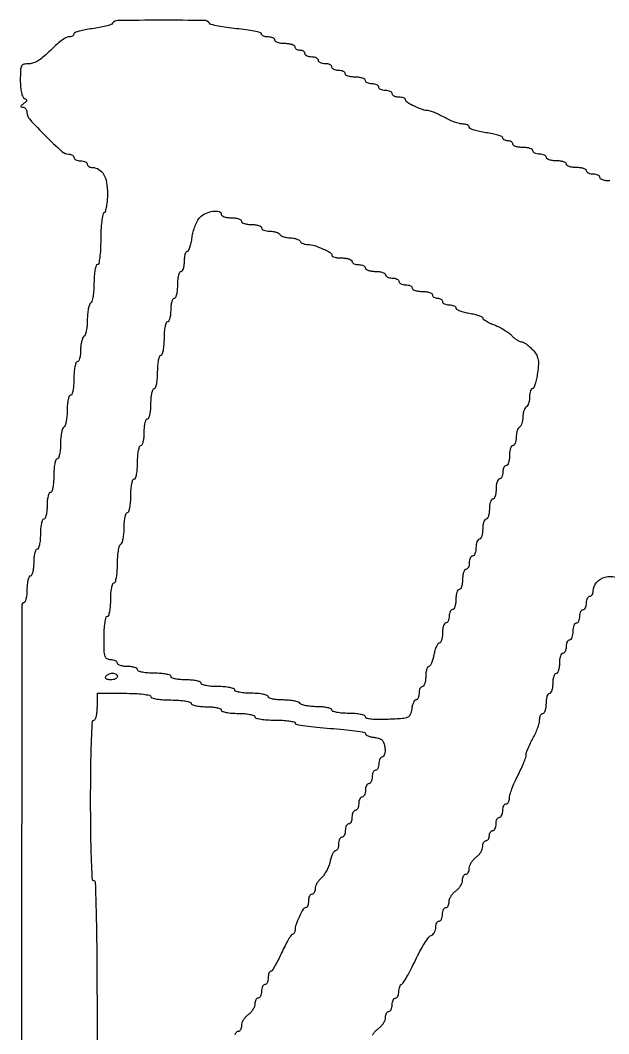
# Model space of a CAD drawing. Extents: x 70 to 555, y 314 to 2123.
# Drawn here: x 70 to 245.6, y 1820.3 to 2123 of the extents above; entities that cross this region are included whole.
import ezdxf

# ---------------------------------------------------------------- set-up
doc = ezdxf.new("R2010")
doc.units = 0

msp = doc.modelspace()

# ---------------------------------------------------------------- linework, layer by layer
for points in [[(246, 2075, -0.031626), (244.850749, 2075.072766, -0.048861), (243.88125, 2075.29375, -0.06271), (243.209557, 2075.615738, -0.254951), (243, 2076, 0.191087), (242.848523, 2076.381882, 0.088204), (242.4125, 2076.70625, 0.068025), (241.765418, 2076.926307, 0.048028), (241, 2077, -0.048028), (240.234582, 2077.073693, -0.068025), (239.5875, 2077.29375, -0.088204), (239.151477, 2077.618118, -0.191087), (239, 2078, 0.254951), (238.790443, 2078.384262, 0.06271), (238.11875, 2078.70625, 0.048861), (237.149251, 2078.927234, 0.031626), (236, 2079, -0.031626), (234.850749, 2079.072766, -0.048861), (233.88125, 2079.29375, -0.06271), (233.209557, 2079.615738, -0.254951), (233, 2080, 0.254951), (232.790443, 2080.384262, 0.06271), (232.11875, 2080.70625, 0.048861), (231.149251, 2080.927234, 0.031626), (230, 2081, -0.031626), (228.850749, 2081.072766, -0.048861), (227.88125, 2081.29375, -0.06271), (227.209557, 2081.615738, -0.254951), (227, 2082, 0.191087), (226.848523, 2082.381882, 0.088204), (226.4125, 2082.70625, 0.068025), (225.765418, 2082.926307, 0.048028), (225, 2083, -0.048028), (224.234582, 2083.073693, -0.068025), (223.5875, 2083.29375, -0.088204), (223.151477, 2083.618118, -0.191087), (223, 2084, 0.254951), (222.790443, 2084.384262, 0.06271), (222.11875, 2084.70625, 0.048861), (221.149251, 2084.927234, 0.031626), (220, 2085, -0.031626), (218.850749, 2085.072766, -0.048861), (217.88125, 2085.29375, -0.06271), (217.209557, 2085.615738, -0.254951), (217, 2086, 0.148195), (216.884432, 2086.381354, 0.098894), (216.559375, 2086.70625, 0.082425), (216.073457, 2086.925306, 0.064853), (215.5, 2087, -0.056137), (214.926232, 2087.064623, -0.075607), (214.440625, 2087.255906, -0.094866), (214.11501, 2087.538814, -0.168132), (214, 2087.871169, 0.304395), (213.748382, 2088.246182, 0.022778), (212.53125, 2088.681269, 0.025401), (210.916367, 2089.088414, 0.016076), (209, 2089.405612, -0.017827), (207.083776, 2089.729684, -0.027942), (205.46875, 2090.157681, -0.026767), (204.267222, 2090.621563, -0.295374), (204, 2091.034443, 0.194182), (203.851161, 2091.403238, 0.087173), (203.421435, 2091.716368, 0.067032), (202.78424, 2091.928901, 0.047054), (202.030416, 2092, -0.066235), (201.034859, 2092.132463, -0.020615), (199.593403, 2092.5875, -0.020208), (198.007834, 2093.234469, -0.020986), (196.5, 2094, 0.013874), (195.043578, 2094.765668, 0.015941), (193.612035, 2095.4125, 0.015162), (192.372418, 2095.882189, 0.083156), (191.668948, 2096, -0.087412), (190.017681, 2096.290904, -0.026297), (187.660899, 2097.291067, -0.01982), (185.453646, 2098.478496, -0.262599), (185.007802, 2099.25, 0.235061), (184.860952, 2099.537567, 0.069969), (184.414792, 2099.779687, 0.053772), (183.766546, 2099.945248, 0.035668), (183, 2100, -0.048028), (182.234582, 2100.073693, -0.068025), (181.5875, 2100.29375, -0.088204), (181.151477, 2100.618118, -0.191087), (181, 2101, 0.191087), (180.848523, 2101.381882, 0.088204), (180.4125, 2101.70625, 0.068025), (179.765418, 2101.926307, 0.048028), (179, 2102, -0.048028), (178.234582, 2102.073693, -0.068025), (177.5875, 2102.29375, -0.088204), (177.151477, 2102.618118, -0.191087), (177, 2103, 0.191087), (176.848523, 2103.381882, 0.088204), (176.4125, 2103.70625, 0.068025), (175.765418, 2103.926307, 0.048028), (175, 2104, -0.048028), (174.234582, 2104.073693, -0.068025), (173.5875, 2104.29375, -0.088204), (173.151477, 2104.618118, -0.191087), (173, 2105, 0.254951), (172.790443, 2105.384262, 0.06271), (172.11875, 2105.70625, 0.048861), (171.149251, 2105.927234, 0.031626), (170, 2106, -0.031626), (168.850749, 2106.072766, -0.048861), (167.88125, 2106.29375, -0.06271), (167.209557, 2106.615738, -0.254951), (167, 2107, 0.191087), (166.848523, 2107.381882, 0.088204), (166.4125, 2107.70625, 0.068025), (165.765418, 2107.926307, 0.048028), (165, 2108, -0.048028), (164.234582, 2108.073693, -0.068025), (163.5875, 2108.29375, -0.088204), (163.151477, 2108.618118, -0.191087), (163, 2109, 0.191087), (162.848523, 2109.381882, 0.088204), (162.4125, 2109.70625, 0.068025), (161.765418, 2109.926307, 0.048028), (161, 2110, -0.048028), (160.234582, 2110.073693, -0.068025), (159.5875, 2110.29375, -0.088204), (159.151477, 2110.618118, -0.191087), (159, 2111, 0.191087), (158.848523, 2111.381882, 0.088204), (158.4125, 2111.70625, 0.068025), (157.765418, 2111.926307, 0.048028), (157, 2112, -0.048028), (156.234582, 2112.073693, -0.068025), (155.5875, 2112.29375, -0.088204), (155.151477, 2112.618118, -0.191087), (155, 2113, 0.148195), (154.884432, 2113.381354, 0.098894), (154.559375, 2113.70625, 0.082425), (154.073457, 2113.925306, 0.064853), (153.5, 2114, -0.064853), (152.926543, 2114.074694, -0.082425), (152.440625, 2114.29375, -0.098894), (152.115568, 2114.618646, -0.148195), (152, 2115, 0.254951), (151.790443, 2115.384262, 0.06271), (151.11875, 2115.70625, 0.048861), (150.149251, 2115.927234, 0.031626), (149, 2116, -0.031626), (147.850749, 2116.072766, -0.048861), (146.88125, 2116.29375, -0.06271), (146.209557, 2116.615738, -0.254951), (146, 2117, 0.191087), (145.848523, 2117.381882, 0.088204), (145.4125, 2117.70625, 0.068025), (144.765418, 2117.926307, 0.048028), (144, 2118, -0.042194), (143.234303, 2118.064731, -0.061799), (142.5875, 2118.259238, -0.081177), (142.148935, 2118.545043, -0.210854), (142, 2118.882512, 0.34095), (141.708752, 2119.259974, 0.012007), (139.798835, 2119.712053, 0.017795), (137.379343, 2120.13441, 0.010951), (134.506673, 2120.467207, -0.010635), (131.594573, 2120.802712, -0.015526), (129.048339, 2121.231994, -0.01093), (126.985121, 2121.693226, -0.196323), (126.447656, 2122.084695, 0.257471), (124.95773, 2122.924421, 0.002435), (111.995631, 2122.980953, 0.002437), (99.034025, 2122.911195, 0.257198), (97.543254, 2122.069987, -0.174151), (97.041838, 2121.670792, -0.016755), (95.526321, 2121.211885, -0.019739), (93.626772, 2120.785015, -0.014321), (91.484237, 2120.454764, 0.014911), (89.382153, 2120.128207, 0.023724), (87.610995, 2119.710931, 0.020233), (86.263561, 2119.265488, 0.312368), (86, 2118.884777, -0.173462), (85.879243, 2118.547171, -0.09349), (85.536345, 2118.259903, -0.073815), (85.025435, 2118.065525, -0.054098), (84.421599, 2118, 0.136971), (83.582888, 2117.765848, 0.02279), (82.177914, 2116.825, 0.023529), (80.587134, 2115.531506, 0.018915), (79, 2114, -0.022746), (77.166887, 2112.258053, -0.039353), (75.476312, 2111.010471, -0.048675), (73.939658, 2110.249495, -0.090884), (72.578401, 2110, 0.057513), (71.0993, 2109.8293, 0.217853), (70.381105, 2109.273283, 0.110658), (70.063407, 2108.091275, 0.010539), (70, 2105.083333, 0.020055), (70.082601, 2103.024772, 0.036591), (70.339349, 2101.363745, 0.044902), (70.730509, 2100.168397, 0.197338), (71.25, 2099.659464, -0.068328), (71.771084, 2099.35979, -0.274217), (71.901057, 2099.031686, -0.172412), (71.686265, 2098.63811, -0.02856), (71, 2098.091444, 0.021325), (70.369357, 2097.603821, 0.161814), (70.175849, 2097.287572, 0.393062), (70.290375, 2097.0879, 0.072317), (70.75, 2097.015313, -0.120468), (71.226794, 2096.892535, -0.09938), (71.632812, 2096.557487, -0.090579), (71.905582, 2096.060668, -0.080532), (72, 2095.478261, 0.187181), (72.803849, 2093.406243, 0.01131), (77.496426, 2088.496426, 0.01131), (82.406243, 2083.803849, 0.187181), (84.478261, 2083, -0.063882), (85.060063, 2082.925362, -0.081731), (85.552989, 2082.70625, -0.098577), (85.882787, 2082.381362, -0.150209), (86, 2082, 0.191087), (86.151477, 2081.618118, 0.088204), (86.5875, 2081.29375, 0.068025), (87.234582, 2081.073693, 0.048028), (88, 2081, -0.048028), (88.765418, 2080.926307, -0.068025), (89.4125, 2080.70625, -0.088204), (89.848523, 2080.381882, -0.191087), (90, 2080, 0.154765), (90.120948, 2079.618614, 0.09778), (90.461607, 2079.29375, 0.080164), (90.97055, 2079.074515, 0.061768), (91.571429, 2079, -0.138516), (93.468372, 2078.464204, -0.1276), (94.87579, 2077.002283, -0.0889), (95.729235, 2074.552637, -0.039498), (96, 2071.130446, -0.018566), (95.927017, 2069.165606, -0.025385), (95.70625, 2067.408882, -0.023965), (95.390077, 2066.019111, -0.188592), (95, 2065.5, 0.21256), (94.605685, 2064.92157, 0.014001), (94.29375, 2062.877725, 0.018327), (94.072633, 2060.336795, 0.012539), (94, 2057.440983, -0.011639), (93.931287, 2054.489494, -0.021763), (93.716402, 2052.110246, -0.018695), (93.409341, 2050.331844, -0.354422), (93, 2050, 0.331172), (92.609106, 2049.709201, 0.027462), (92.29375, 2048.401711, 0.028158), (92.072152, 2046.64472, 0.017292), (92, 2044.559017, -0.017115), (91.927098, 2042.429906, -0.023783), (91.70625, 2040.534775, -0.021638), (91.39092, 2039.032051, -0.194165), (91, 2038.5, 0.178843), (90.611235, 2038.002457, 0.027992), (90.29375, 2036.776311, 0.028151), (90.073128, 2035.223215, 0.021209), (90, 2033.5, -0.021209), (89.926872, 2031.776785, -0.028151), (89.70625, 2030.223689, -0.027992), (89.388765, 2028.997543, -0.178843), (89, 2028.5, 0.159713), (88.613307, 2028.04134, 0.035556), (88.29375, 2027.052725, 0.033489), (88.073414, 2025.803639, 0.026918), (88, 2024.440983, -0.027497), (87.927436, 2023.122516, -0.043243), (87.70625, 2022.010789, -0.053437), (87.385522, 2021.229636, -0.275259), (87, 2021, 0.322437), (86.610183, 2020.719449, 0.031449), (86.29375, 2019.53125, 0.03053), (86.072205, 2017.916554, 0.01883), (86, 2016, -0.01883), (85.927795, 2014.083446, -0.03053), (85.70625, 2012.46875, -0.031449), (85.389817, 2011.280551, -0.322437), (85, 2011, 0.308946), (84.611648, 2010.73472, 0.037703), (84.29375, 2009.695461, 0.03416), (84.072294, 2008.261135, 0.021227), (84, 2006.559017, -0.02093), (83.926887, 2004.813184, -0.027868), (83.70625, 2003.241025, -0.027581), (83.388891, 2001.999702, -0.179846), (83, 2001.5, 0.179846), (82.611109, 2001.000298, 0.027581), (82.29375, 1999.758975, 0.027868), (82.073113, 1998.186816, 0.02093), (82, 1996.440983, -0.021227), (81.927706, 1994.738865, -0.03416), (81.70625, 1993.304539, -0.037703), (81.388352, 1992.26528, -0.308946), (81, 1992, 0.322437), (80.610183, 1991.719449, 0.031449), (80.29375, 1990.53125, 0.03053), (80.072205, 1988.916554, 0.01883), (80, 1987, -0.01883), (79.927795, 1985.083446, -0.03053), (79.70625, 1983.46875, -0.031449), (79.389817, 1982.280551, -0.322437), (79, 1982, 0.295869), (78.612873, 1981.748945, 0.04382), (78.29375, 1980.825, 0.037669), (78.07239, 1979.532944, 0.023598), (78, 1978, -0.023598), (77.92761, 1976.467056, -0.037669), (77.70625, 1975.175, -0.04382), (77.387127, 1974.251055, -0.295869), (77, 1974, 0.31052), (76.611488, 1973.732972, 0.036969), (76.29375, 1972.678125, 0.033738), (76.072283, 1971.224757, 0.020945), (76, 1969.5, -0.020945), (75.927717, 1967.775243, -0.033738), (75.70625, 1966.321875, -0.036969), (75.388512, 1965.267028, -0.31052), (75, 1965, 0.295869), (74.612873, 1964.748945, 0.04382), (74.29375, 1963.825, 0.037669), (74.07239, 1962.532944, 0.023598), (74, 1961, -0.023598), (73.92761, 1959.467056, -0.037669), (73.70625, 1958.175, -0.04382), (73.387127, 1957.251055, -0.295869), (73, 1957, 0.295869), (72.612873, 1956.748945, 0.04382), (72.29375, 1955.825, 0.037669), (72.07239, 1954.532944, 0.023598), (72, 1953, -0.023598), (71.92761, 1951.467056, -0.037669), (71.70625, 1950.175, -0.04382), (71.387127, 1949.251055, -0.295869), (71, 1949, 0.413809), (70.501361, 1948.502049, 0.000004), (70.250342, 1765.875, 0.000254), (70.05712, 1541.195105, 0.000088)], [(70.250342, 669.125, 0.000004), (70.501361, 486.497951, 0.413809)], [(175.139145, 1819.871239, -0.043072), (175.5875, 1820.606151, -0.039803), (176.234732, 1821.353917, -0.038332), (177, 1822, 0.052224), (177.765149, 1822.683198, 0.045499), (178.4125, 1823.540724, 0.047927), (178.855253, 1824.434551, 0.091287), (179, 1825.220759, -0.054248), (179.074067, 1825.901422, -0.073949), (179.29375, 1826.477348, -0.093597), (179.618433, 1826.863853, -0.173062), (180, 1827, 0.191087), (180.381882, 1827.151477, 0.088204), (180.70625, 1827.5875, 0.068025), (180.926307, 1828.234582, 0.048028), (181, 1829, -0.048028), (181.073693, 1829.765418, -0.068025), (181.29375, 1830.4125, -0.088204), (181.618118, 1830.848523, -0.191087), (182, 1831, 0.184457), (182.38175, 1831.145793, 0.090315), (182.70625, 1831.563021, 0.070178), (182.926177, 1832.183242, 0.050201), (183, 1832.916667, -0.041254), (183.06265, 1833.674684, -0.048938), (183.24917, 1834.368229, -0.056064), (183.522591, 1834.903143, -0.15416), (183.848237, 1835.166667, 0.163923), (184.304866, 1835.550804, 0.00689), (185.396891, 1837.403231, 0.011256), (186.628935, 1839.678009, 0.007703), (187.929108, 1842.312418, -0.012888), (189.270767, 1844.96131, -0.017306), (190.629025, 1847.283656, -0.014492), (191.862169, 1849.114254, -0.146689), (192.580871, 1849.669407, 0.103008), (193.123561, 1850.018557, 0.066745), (193.583131, 1850.610082, 0.063005), (193.894023, 1851.342602, 0.068992), (194, 1852.106989, -0.050854), (194.073863, 1852.831332, -0.070807), (194.29375, 1853.443928, -0.0909), (194.618285, 1853.855843, -0.182536), (195, 1854, 0.191087), (195.381882, 1854.151477, 0.088204), (195.70625, 1854.5875, 0.068025), (195.926307, 1855.234582, 0.048028), (196, 1856, -0.048028), (196.073693, 1856.765418, -0.068025), (196.29375, 1857.4125, -0.088204), (196.618118, 1857.848523, -0.191087), (197, 1858, 0.173062), (197.381567, 1858.136147, 0.093597), (197.70625, 1858.522652, 0.073949), (197.925933, 1859.098578, 0.054248), (198, 1859.779241, -0.091287), (198.144747, 1860.565449, -0.047927), (198.5875, 1861.459276, -0.045499), (199.234851, 1862.316802, -0.052224), (200, 1863, 0.052224), (200.765149, 1863.683198, 0.045499), (201.4125, 1864.540724, 0.047927), (201.855253, 1865.434551, 0.091287), (202, 1866.220759, -0.054248), (202.074067, 1866.901422, -0.073949), (202.29375, 1867.477348, -0.093597), (202.618433, 1867.863853, -0.173062), (203, 1868, 0.173062), (203.381567, 1868.136147, 0.093597), (203.70625, 1868.522652, 0.073949), (203.925933, 1869.098578, 0.054248), (204, 1869.779241, -0.091287), (204.144747, 1870.565449, -0.047927), (204.5875, 1871.459276, -0.045499), (205.234851, 1872.316802, -0.052224), (206, 1873, 0.052224), (206.765149, 1873.683198, 0.045499), (207.4125, 1874.540724, 0.047927), (207.855253, 1875.434551, 0.091287), (208, 1876.220759, -0.054248), (208.074067, 1876.901422, -0.073949), (208.29375, 1877.477348, -0.093597), (208.618433, 1877.863853, -0.173062), (209, 1878, 0.148195), (209.381354, 1878.115568, 0.098894), (209.70625, 1878.440625, 0.082425), (209.925306, 1878.926543, 0.064853), (210, 1879.5, -0.064853), (210.074694, 1880.073457, -0.082425), (210.29375, 1880.559375, -0.098894), (210.618646, 1880.884432, -0.148195), (211, 1881, 0.191087), (211.381882, 1881.151477, 0.088204), (211.70625, 1881.5875, 0.068025), (211.926307, 1882.234582, 0.048028), (212, 1883, -0.048028), (212.073693, 1883.765418, -0.068025), (212.29375, 1884.4125, -0.088204), (212.618118, 1884.848523, -0.191087), (213, 1885, 0.191087), (213.381882, 1885.151477, 0.088204), (213.70625, 1885.5875, 0.068025), (213.926307, 1886.234582, 0.048028), (214, 1887, -0.048028), (214.073693, 1887.765418, -0.068025), (214.29375, 1888.4125, -0.088204), (214.618118, 1888.848523, -0.191087), (215, 1889, 0.170361), (215.381866, 1889.133999, 0.093997), (215.707479, 1889.514062, 0.074651), (215.928458, 1890.080566, 0.055182), (216.004185, 1890.75, -0.075185), (216.15339, 1891.720934, -0.014017), (216.740287, 1893.431034, -0.014731), (217.548408, 1895.407715, -0.012987), (218.504185, 1897.419478, 0.009795), (219.45987, 1899.398367, 0.012177), (220.266854, 1901.275765, 0.010521), (220.868338, 1902.870976, 0.085087), (221, 1903.639062, -0.082296), (221.118731, 1904.355545, -0.015474), (221.5875, 1905.603256, -0.016172), (222.234345, 1907.041387, -0.014187), (223, 1908.5, 0.020986), (223.765531, 1910.007834, 0.020208), (224.4125, 1911.593403, 0.020615), (224.867537, 1913.034859, 0.066235), (225, 1914.030416, -0.048799), (225.073739, 1914.784157, -0.068799), (225.29375, 1915.421435, -0.088982), (225.618168, 1915.850583, -0.188692), (226, 1916, 0.254951), (226.384262, 1916.209557, 0.06271), (226.70625, 1916.88125, 0.048861), (226.927234, 1917.850749, 0.031626), (227, 1919, -0.031626), (227.072766, 1920.149251, -0.048861), (227.29375, 1921.11875, -0.06271), (227.615738, 1921.790443, -0.254951), (228, 1922, 0.254951), (228.384262, 1922.209557, 0.06271), (228.70625, 1922.88125, 0.048861), (228.927234, 1923.850749, 0.031626), (229, 1925, -0.031626), (229.072766, 1926.149251, -0.048861), (229.29375, 1927.11875, -0.06271), (229.615738, 1927.790443, -0.254951), (230, 1928, 0.254951), (230.384262, 1928.209557, 0.06271), (230.70625, 1928.88125, 0.048861), (230.927234, 1929.850749, 0.031626), (231, 1931, -0.031626), (231.072766, 1932.149251, -0.048861), (231.29375, 1933.11875, -0.06271), (231.615738, 1933.790443, -0.254951), (232, 1934, 0.191087), (232.381882, 1934.151477, 0.088204), (232.70625, 1934.5875, 0.068025), (232.926307, 1935.234582, 0.048028), (233, 1936, -0.048028), (233.073693, 1936.765418, -0.068025), (233.29375, 1937.4125, -0.088204), (233.618118, 1937.848523, -0.191087), (234, 1938, 0.226478), (234.382936, 1938.182831, 0.074992), (234.70625, 1938.734375, 0.057076), (234.926884, 1939.542644, 0.038131), (235, 1940.5, -0.038131), (235.073116, 1941.457356, -0.057076), (235.29375, 1942.265625, -0.074992), (235.617064, 1942.817169, -0.226478), (236, 1943, 0.191087), (236.381882, 1943.151477, 0.088204), (236.70625, 1943.5875, 0.068025), (236.926307, 1944.234582, 0.048028), (237, 1945, -0.048028), (237.073693, 1945.765418, -0.068025), (237.29375, 1946.4125, -0.088204), (237.618118, 1946.848523, -0.191087), (238, 1947, 0.191087), (238.381882, 1947.151477, 0.088204), (238.70625, 1947.5875, 0.068025), (238.926307, 1948.234582, 0.048028), (239, 1949, -0.048028), (239.073693, 1949.765418, -0.068025), (239.29375, 1950.4125, -0.088204), (239.618118, 1950.848523, -0.191087), (240, 1951, 0.152094), (240.381371, 1951.118756, 0.09826), (240.70625, 1951.453023, 0.081082), (240.925414, 1951.952547, 0.062994), (241, 1952.542206, -0.183398), (241.980741, 1955.126079, -0.145688), (244.534822, 1956.712906, -0.139408), (247.630322, 1956.680577, -0.166205)], [(93.060815, 1809.630484, -0.001796), (93, 1826.559017, 0.00173), (92.940771, 1843.67452, 0.004607), (92.743661, 1855.889754, 0.001155), (92.476752, 1865.537326, 0.405463), (92, 1866, -0.398709), (91.536224, 1866.439727, -0.002895), (91.260417, 1872.25, -0.007459), (91.060662, 1879.722954, -0.002951), (91, 1890, -0.002951), (91.060662, 1900.277046, -0.007459), (91.260417, 1907.75, -0.002895), (91.536224, 1913.560273, -0.398709), (92, 1914, 0.295869), (92.387127, 1914.251055, 0.04382), (92.70625, 1915.175, 0.037669), (92.92761, 1916.467056, 0.023598), (93, 1918), (93, 1922), (101, 1922, -0.010616), (104.198174, 1921.932089, -0.020476), (106.75, 1921.71875, -0.01702), (108.659026, 1921.413821, -0.358912), (109, 1921, 0.339565), (109.303225, 1920.604992, 0.024068), (110.75, 1920.291667, 0.025878), (112.683687, 1920.071434, 0.015416), (115, 1920, -0.015416), (117.316313, 1919.928566, -0.025878), (119.25, 1919.708333, -0.024068), (120.696775, 1919.395008, -0.339565), (121, 1919, 0.31052), (121.267028, 1918.611488, 0.036969), (122.321875, 1918.29375, 0.033738), (123.775243, 1918.072283, 0.020945), (125.5, 1918, -0.020945), (127.224757, 1917.927717, -0.033738), (128.678125, 1917.70625, -0.036969), (129.732972, 1917.388512, -0.31052), (130, 1917, 0.322437), (130.280551, 1916.610183, 0.031449), (131.46875, 1916.29375, 0.03053), (133.083446, 1916.072205, 0.01883), (135, 1916, -0.01883), (136.916554, 1915.927795, -0.03053), (138.53125, 1915.70625, -0.031449), (139.719449, 1915.389817, -0.322437), (140, 1915, 0.339565), (140.303225, 1914.604992, 0.024068), (141.75, 1914.291667, 0.025878), (143.683687, 1914.071434, 0.015416), (146, 1914, -0.013788), (148.300246, 1913.936558, -0.022647), (150.2375, 1913.741339, -0.018746), (151.722417, 1913.466209, -0.350956), (152, 1913.119451, 0.363323), (152.313055, 1912.7455, 0.006488), (155.084375, 1912.287332, 0.012878), (158.474245, 1911.860991, 0.007826), (162.5, 1911.523221, -0.007441), (166.52579, 1911.188565, -0.012256), (169.915625, 1910.7718, -0.005896), (172.699875, 1910.326379, -0.365133), (173, 1909.970192, 0.247932), (173.181721, 1909.626245, 0.050399), (173.807813, 1909.285866, 0.042347), (174.696589, 1908.998613, 0.028358), (175.75, 1908.816422, -0.046929), (177.133312, 1908.523968, -0.121406), (178, 1908, -0.121406), (178.523968, 1907.133312, -0.046929), (178.816422, 1905.75, -0.036601), (178.860052, 1904.696507, -0.058686), (178.726634, 1903.807812, -0.081602), (178.450684, 1903.204679, -0.249719), (178.066422, 1903, 0.181098), (177.65938, 1902.847572, 0.09133), (177.313262, 1902.4125, 0.07128), (177.078801, 1901.765257, 0.051351), (177, 1901, -0.048028), (176.926307, 1900.234582, -0.068025), (176.70625, 1899.5875, -0.088204), (176.381882, 1899.151477, -0.191087), (176, 1899, 0.191087), (175.618118, 1898.848523, 0.088204), (175.29375, 1898.4125, 0.068025), (175.073693, 1897.765418, 0.048028), (175, 1897, -0.048028), (174.926307, 1896.234582, -0.068025), (174.70625, 1895.5875, -0.088204), (174.381882, 1895.151477, -0.191087), (174, 1895, 0.191087), (173.618118, 1894.848523, 0.088204), (173.29375, 1894.4125, 0.068025), (173.073693, 1893.765418, 0.048028), (173, 1893, -0.048028), (172.926307, 1892.234582, -0.068025), (172.70625, 1891.5875, -0.088204), (172.381882, 1891.151477, -0.191087), (172, 1891, 0.191087), (171.618118, 1890.848523, 0.088204), (171.29375, 1890.4125, 0.068025), (171.073693, 1889.765418, 0.048028), (171, 1889, -0.048028), (170.926307, 1888.234582, -0.068025), (170.70625, 1887.5875, -0.088204), (170.381882, 1887.151477, -0.191087), (170, 1887, 0.191087), (169.618118, 1886.848523, 0.088204), (169.29375, 1886.4125, 0.068025), (169.073693, 1885.765418, 0.048028), (169, 1885, -0.048028), (168.926307, 1884.234582, -0.068025), (168.70625, 1883.5875, -0.088204), (168.381882, 1883.151477, -0.191087), (168, 1883, 0.191087), (167.618118, 1882.848523, 0.088204), (167.29375, 1882.4125, 0.068025), (167.073693, 1881.765418, 0.048028), (167, 1881, -0.048028), (166.926307, 1880.234582, -0.068025), (166.70625, 1879.5875, -0.088204), (166.381882, 1879.151477, -0.191087), (166, 1879, 0.191087), (165.618118, 1878.848523, 0.088204), (165.29375, 1878.4125, 0.068025), (165.073693, 1877.765418, 0.048028), (165, 1877, -0.044077), (164.932378, 1876.234392, -0.06388), (164.72959, 1875.5875, -0.083673), (164.431289, 1875.149899, -0.204147), (164.079455, 1875, 0.239408), (163.678316, 1874.79625, 0.041233), (163.219697, 1874.045589, 0.037074), (162.785712, 1872.995486, 0.025401), (162.445297, 1871.750941, -0.038102), (162.035158, 1870.388334, -0.029706), (161.393217, 1868.980936, -0.030498), (160.632612, 1867.735616, -0.061846), (159.865842, 1866.883646, 0.044399), (159.151902, 1866.143838, 0.039478), (158.548091, 1865.261159, 0.041604), (158.132956, 1864.374475, 0.088912), (158, 1863.632705, -0.059344), (157.925629, 1863.008301, -0.078271), (157.70625, 1862.479607, -0.096675), (157.381426, 1862.125502, -0.160289), (157, 1862, 0.191087), (156.618118, 1861.848523, 0.088204), (156.29375, 1861.4125, 0.068025), (156.073693, 1860.765418, 0.048028), (156, 1860, -0.035668), (155.945248, 1859.233454, -0.053772), (155.779687, 1858.585208, -0.069969), (155.537567, 1858.139048, -0.235061), (155.25, 1857.992198, 0.262796), (154.473759, 1857.543235, 0.020084), (153.288226, 1855.332808, 0.026575), (152.291272, 1852.968163, 0.08668), (152, 1851.300635, -0.055695), (151.944379, 1850.802852, -0.074974), (151.779687, 1850.381017, -0.094092), (151.536155, 1850.097408, -0.168803), (151.25, 1849.996443, 0.252497), (150.855014, 1849.780969, 0.010688), (149.985938, 1848.380395, 0.016166), (149.012383, 1846.605333, 0.010555), (148, 1844.5, -0.010555), (146.987617, 1842.394667, -0.016166), (146.014062, 1840.619605, -0.010688), (145.144986, 1839.219031, -0.252497), (144.75, 1839.003557, 0.235946), (144.46246, 1838.858162, 0.070374), (144.220313, 1838.413545, 0.053938), (144.054743, 1837.766246, 0.035676), (144, 1837, -0.048028), (143.926307, 1836.234582, -0.068025), (143.70625, 1835.5875, -0.088204), (143.381882, 1835.151477, -0.191087), (143, 1835, 0.191087), (142.618118, 1834.848523, 0.088204), (142.29375, 1834.4125, 0.068025), (142.073693, 1833.765418, 0.048028), (142, 1833, -0.048028), (141.926307, 1832.234582, -0.068025), (141.70625, 1831.5875, -0.088204), (141.381882, 1831.151477, -0.191087), (141, 1831, 0.173062), (140.618433, 1830.863853, 0.093597), (140.29375, 1830.477348, 0.073949), (140.074067, 1829.901422, 0.054248), (140, 1829.220759, -0.091287), (139.855253, 1828.434551, -0.047927), (139.4125, 1827.540724, -0.045499), (138.765149, 1826.683198, -0.052224), (138, 1826, 0.052224), (137.234851, 1825.316802, 0.045499), (136.5875, 1824.459276, 0.047927), (136.144747, 1823.565449, 0.091287), (136, 1822.779241, -0.054248), (135.925933, 1822.098578, -0.073949), (135.70625, 1821.522652, -0.093597), (135.381567, 1821.136147, -0.173062), (135, 1821, 0.160289), (134.618574, 1820.874498, 0.096675), (134.29375, 1820.520393, 0.078271), (134.074371, 1819.991699, 0.059344)]]:
    msp.add_lwpolyline(points, format="xyb")
for points in [[(130, 2065, 0.254951), (130.209557, 2064.615738, 0.06271), (130.88125, 2064.29375, 0.048861), (131.850749, 2064.072766, 0.031626), (133, 2064, -0.031626), (134.149251, 2063.927234, -0.048861), (135.11875, 2063.70625, -0.06271), (135.790443, 2063.384262, -0.254951), (136, 2063, 0.254951), (136.209557, 2062.615738, 0.06271), (136.88125, 2062.29375, 0.048861), (137.850749, 2062.072766, 0.031626), (139, 2062, -0.031626), (140.149251, 2061.927234, -0.048861), (141.11875, 2061.70625, -0.06271), (141.790443, 2061.384262, -0.254951), (142, 2061, 0.222681), (142.179376, 2060.617207, 0.076538), (142.717039, 2060.29375, 0.058208), (143.50628, 2060.07317, 0.039081), (144.440983, 2060, -0.037634), (145.42066, 2059.926158, -0.041396), (146.346475, 2059.70625, -0.045439), (147.093337, 2059.384508, -0.130646), (147.5, 2059, 0.128561), (147.903211, 2058.615613, 0.04604), (148.636189, 2058.29375, 0.041947), (149.542916, 2058.073871, 0.038534), (150.5, 2058, -0.038534), (151.457084, 2057.926129, -0.041947), (152.363811, 2057.70625, -0.04604), (153.096789, 2057.384387, -0.128561), (153.5, 2057, 0.102676), (153.86294, 2056.616767, 0.051823), (154.448087, 2056.29375, 0.048368), (155.147613, 2056.074149, 0.051928), (155.859652, 2056, -0.076924), (157.75965, 2055.70595, -0.030124), (160.242443, 2054.750613, -0.023691), (162.501064, 2053.589288, -0.265512), (162.992198, 2052.75, 0.293605), (163.183099, 2052.459613, 0.043455), (163.878958, 2052.220313, 0.037521), (164.84975, 2052.054307, 0.023593), (166, 2052, -0.031626), (167.149251, 2051.927234, -0.048861), (168.11875, 2051.70625, -0.06271), (168.790443, 2051.384262, -0.254951), (169, 2051, 0.191087), (169.151477, 2050.618118, 0.088204), (169.5875, 2050.29375, 0.068025), (170.234582, 2050.073693, 0.048028), (171, 2050, -0.048028), (171.765418, 2049.926307, -0.068025), (172.4125, 2049.70625, -0.088204), (172.848523, 2049.381882, -0.191087), (173, 2049, 0.254951), (173.209557, 2048.615738, 0.06271), (173.88125, 2048.29375, 0.048861), (174.850749, 2048.072766, 0.031626), (176, 2048, -0.031626), (177.149251, 2047.927234, -0.048861), (178.11875, 2047.70625, -0.06271), (178.790443, 2047.384262, -0.254951), (179, 2047, 0.191087), (179.151477, 2046.618118, 0.088204), (179.5875, 2046.29375, 0.068025), (180.234582, 2046.073693, 0.048028), (181, 2046, -0.048028), (181.765418, 2045.926307, -0.068025), (182.4125, 2045.70625, -0.088204), (182.848523, 2045.381882, -0.191087), (183, 2045, 0.191087), (183.151477, 2044.618118, 0.088204), (183.5875, 2044.29375, 0.068025), (184.234582, 2044.073693, 0.048028), (185, 2044, -0.048028), (185.765418, 2043.926307, -0.068025), (186.4125, 2043.70625, -0.088204), (186.848523, 2043.381882, -0.191087), (187, 2043, 0.254951), (187.209557, 2042.615738, 0.06271), (187.88125, 2042.29375, 0.048861), (188.850749, 2042.072766, 0.031626), (190, 2042, -0.031626), (191.149251, 2041.927234, -0.048861), (192.11875, 2041.70625, -0.06271), (192.790443, 2041.384262, -0.254951), (193, 2041, 0.148195), (193.115568, 2040.618646, 0.098894), (193.440625, 2040.29375, 0.082425), (193.926543, 2040.074694, 0.064853), (194.5, 2040, -0.064853), (195.073457, 2039.925306, -0.082425), (195.559375, 2039.70625, -0.098894), (195.884432, 2039.381354, -0.148195), (196, 2039, 0.191087), (196.151477, 2038.618118, 0.088204), (196.5875, 2038.29375, 0.068025), (197.234582, 2038.073693, 0.048028), (198, 2038, -0.043658), (198.765628, 2037.933021, -0.063423), (199.4125, 2037.73207, -0.083138), (199.850302, 2037.436542, -0.20561), (200, 2037.087898, 0.271692), (200.231149, 2036.693911, 0.032949), (201.175, 2036.245211, 0.031813), (202.467322, 2035.825121, 0.020833), (204, 2035.5, -0.01655), (205.532985, 2035.188507, -0.025854), (206.825, 2034.809617, -0.02347), (207.79567, 2034.417539, -0.29297), (208, 2034.098748, 0.240353), (208.181254, 2033.743474, 0.022019), (209.034468, 2033.180502, 0.024636), (210.172354, 2032.573628, 0.016698), (211.521592, 2031.991528, -0.024694), (212.989635, 2031.330139, -0.020253), (214.488527, 2030.485473, -0.020718), (215.804521, 2029.594587, -0.049717), (216.67658, 2028.804882, 0.032314), (217.387996, 2028.114177, 0.033542), (218.174058, 2027.530184, 0.035607), (218.919009, 2027.122517, 0.107799), (219.480674, 2027, -0.122968), (220.072232, 2026.852281, -0.029077), (220.9478, 2026.31841, -0.028205), (221.910728, 2025.567856, -0.024537), (222.831186, 2024.679695, -0.045586), (223.944283, 2023.254571, -0.089145), (224.495803, 2021.928533, -0.069176), (224.625176, 2020.277505, -0.019073), (224.369576, 2017.679695, -0.01702), (224.061238, 2015.886175, -0.026747), (223.662748, 2014.37466, -0.02487), (223.235707, 2013.243503, -0.298435), (222.864076, 2013, 0.245701), (222.532462, 2012.826575, 0.066814), (222.253822, 2012.282961, 0.05148), (222.062966, 2011.494015, 0.033634), (222, 2010.559017, -0.037634), (221.926158, 2009.57934, -0.041396), (221.70625, 2008.653525, -0.045439), (221.384508, 2007.906663, -0.130646), (221, 2007.5, 0.128561), (220.615613, 2007.096789, 0.04604), (220.29375, 2006.363811, 0.041947), (220.073871, 2005.457084, 0.038534), (220, 2004.5, -0.038534), (219.926129, 2003.542916, -0.041947), (219.70625, 2002.636189, -0.04604), (219.384387, 2001.903211, -0.128561), (219, 2001.5, 0.130646), (218.615492, 2001.093337, 0.045439), (218.29375, 2000.346475, 0.041396), (218.073842, 1999.42066, 0.037634), (218, 1998.440983, -0.039081), (217.92683, 1997.50628, -0.058208), (217.70625, 1996.717039, -0.076538), (217.382793, 1996.179376, -0.222681), (217, 1996, 0.254951), (216.615738, 1995.790443, 0.06271), (216.29375, 1995.11875, 0.048861), (216.072766, 1994.149251, 0.031626), (216, 1993, -0.031626), (215.927234, 1991.850749, -0.048861), (215.70625, 1990.88125, -0.06271), (215.384262, 1990.209557, -0.254951), (215, 1990, 0.191087), (214.618118, 1989.848523, 0.088204), (214.29375, 1989.4125, 0.068025), (214.073693, 1988.765418, 0.048028), (214, 1988, -0.048028), (213.926307, 1987.234582, -0.068025), (213.70625, 1986.5875, -0.088204), (213.381882, 1986.151477, -0.191087), (213, 1986, 0.254951), (212.615738, 1985.790443, 0.06271), (212.29375, 1985.11875, 0.048861), (212.072766, 1984.149251, 0.031626), (212, 1983, -0.031626), (211.927234, 1981.850749, -0.048861), (211.70625, 1980.88125, -0.06271), (211.384262, 1980.209557, -0.254951), (211, 1980, 0.254951), (210.615738, 1979.790443, 0.06271), (210.29375, 1979.11875, 0.048861), (210.072766, 1978.149251, 0.031626), (210, 1977, -0.031626), (209.927234, 1975.850749, -0.048861), (209.70625, 1974.88125, -0.06271), (209.384262, 1974.209557, -0.254951), (209, 1974, 0.254951), (208.615738, 1973.790443, 0.06271), (208.29375, 1973.11875, 0.048861), (208.072766, 1972.149251, 0.031626), (208, 1971, -0.031626), (207.927234, 1969.850749, -0.048861), (207.70625, 1968.88125, -0.06271), (207.384262, 1968.209557, -0.254951), (207, 1968, 0.226478), (206.617064, 1967.817169, 0.074992), (206.29375, 1967.265625, 0.057076), (206.073116, 1966.457356, 0.038131), (206, 1965.5, -0.038131), (205.926884, 1964.542644, -0.057076), (205.70625, 1963.734375, -0.074992), (205.382936, 1963.182831, -0.226478), (205, 1963, 0.191087), (204.618118, 1962.848523, 0.088204), (204.29375, 1962.4125, 0.068025), (204.073693, 1961.765418, 0.048028), (204, 1961, -0.048028), (203.926307, 1960.234582, -0.068025), (203.70625, 1959.5875, -0.088204), (203.381882, 1959.151477, -0.191087), (203, 1959, 0.254951), (202.615738, 1958.790443, 0.06271), (202.29375, 1958.11875, 0.048861), (202.072766, 1957.149251, 0.031626), (202, 1956, -0.031626), (201.927234, 1954.850749, -0.048861), (201.70625, 1953.88125, -0.06271), (201.384262, 1953.209557, -0.254951), (201, 1953, 0.254951), (200.615738, 1952.790443, 0.06271), (200.29375, 1952.11875, 0.048861), (200.072766, 1951.149251, 0.031626), (200, 1950, -0.031626), (199.927234, 1948.850749, -0.048861), (199.70625, 1947.88125, -0.06271), (199.384262, 1947.209557, -0.254951), (199, 1947, 0.191087), (198.618118, 1946.848523, 0.088204), (198.29375, 1946.4125, 0.068025), (198.073693, 1945.765418, 0.048028), (198, 1945, -0.048028), (197.926307, 1944.234582, -0.068025), (197.70625, 1943.5875, -0.088204), (197.381882, 1943.151477, -0.191087), (197, 1943, 0.254951), (196.615738, 1942.790443, 0.06271), (196.29375, 1942.11875, 0.048861), (196.072766, 1941.149251, 0.031626), (196, 1940, -0.030163), (195.930601, 1938.850659, -0.046904), (195.719561, 1937.88125, -0.059547), (195.412547, 1937.206573, -0.261955), (195.045313, 1937, 0.248969), (194.634646, 1936.782001, 0.040853), (194.178188, 1935.971875, 0.036741), (193.755031, 1934.840783, 0.02478), (193.434022, 1933.5, -0.023055), (193.117868, 1932.159097, -0.034546), (192.709237, 1931.028125, -0.037322), (192.273273, 1930.211538, -0.256887), (191.888709, 1930, 0.2725), (191.54626, 1929.798394, 0.054713), (191.261058, 1929.11875, 0.043997), (191.064511, 1928.149466, 0.028039), (191, 1927, -0.031626), (190.927234, 1925.850749, -0.048861), (190.70625, 1924.88125, -0.06271), (190.384262, 1924.209557, -0.254951), (190, 1924, 0.191087), (189.618118, 1923.848523, 0.088204), (189.29375, 1923.4125, 0.068025), (189.073693, 1922.765418, 0.048028), (189, 1922, -0.044723), (188.931385, 1921.234423, -0.064578), (188.725762, 1920.5875, -0.084478), (188.423181, 1920.150195, -0.201918), (188.066422, 1920, 0.233512), (187.685494, 1919.811837, 0.056702), (187.314134, 1919.192188, 0.046395), (187.005759, 1918.303222, 0.031666), (186.816422, 1917.25, -0.067661), (186.405903, 1915.6401, -0.197264), (185.619372, 1914.835946, -0.084189), (184.037708, 1914.450617, -0.006802), (179.75, 1914.20431, -0.011511), (176.90923, 1914.145337, -0.027105), (174.793075, 1914.264945, -0.031583), (173.342162, 1914.519687, -0.346398), (173, 1914.95431, 0.315052), (172.710848, 1915.367657, 0.035965), (171.554617, 1915.697716, 0.032565), (169.946791, 1915.926032, 0.018991), (168, 1916, -0.01883), (166.083446, 1916.072205, -0.03053), (164.46875, 1916.29375, -0.031449), (163.280551, 1916.610183, -0.322437), (163, 1917, 0.308946), (162.73472, 1917.388352, 0.037703), (161.695461, 1917.70625, 0.03416), (160.261135, 1917.927706, 0.021227), (158.559017, 1918, -0.02093), (156.813184, 1918.073113, -0.027868), (155.241025, 1918.29375, -0.027581), (153.999702, 1918.611109, -0.179846), (153.5, 1919, 0.179846), (153.000298, 1919.388891, 0.027581), (151.758975, 1919.70625, 0.027868), (150.186816, 1919.926887, 0.02093), (148.440983, 1920, -0.021227), (146.738865, 1920.072294, -0.03416), (145.304539, 1920.29375, -0.037703), (144.26528, 1920.611648, -0.308946), (144, 1921, 0.322437), (143.719449, 1921.389817, 0.031449), (142.53125, 1921.70625, 0.03053), (140.916554, 1921.927795, 0.01883), (139, 1922, -0.01883), (137.083446, 1922.072205, -0.03053), (135.46875, 1922.29375, -0.031449), (134.280551, 1922.610183, -0.322437), (134, 1923, 0.322437), (133.719449, 1923.389817, 0.031449), (132.53125, 1923.70625, 0.03053), (130.916554, 1923.927795, 0.01883), (129, 1924, -0.01883), (127.083446, 1924.072205, -0.03053), (125.46875, 1924.29375, -0.031449), (124.280551, 1924.610183, -0.322437), (124, 1925, 0.31052), (123.732972, 1925.388512, 0.036969), (122.678125, 1925.70625, 0.033738), (121.224757, 1925.927717, 0.020945), (119.5, 1926, -0.020945), (117.775243, 1926.072283, -0.033738), (116.321875, 1926.29375, -0.036969), (115.267028, 1926.611488, -0.31052), (115, 1927, 0.322437), (114.719449, 1927.389817, 0.031449), (113.53125, 1927.70625, 0.03053), (111.916554, 1927.927795, 0.01883), (110, 1928, -0.01883), (108.083446, 1928.072205, -0.03053), (106.46875, 1928.29375, -0.031449), (105.280551, 1928.610183, -0.322437), (105, 1929, 0.254951), (104.790443, 1929.384262, 0.06271), (104.11875, 1929.70625, 0.048861), (103.149251, 1929.927234, 0.031626), (102, 1930, -0.031626), (100.850749, 1930.072766, -0.048861), (99.88125, 1930.29375, -0.06271), (99.209557, 1930.615738, -0.254951), (99, 1931, 0.191087), (98.848523, 1931.381882, 0.088204), (98.4125, 1931.70625, 0.068025), (97.765418, 1931.926307, 0.048028), (97, 1932, -0.134481), (95.93396, 1932.292005, -0.186514), (95.326923, 1933.0625, -0.067313), (95.056399, 1934.696451, -0.007414), (95, 1938.5, -0.013867), (95.070361, 1941.036573, -0.024301), (95.288462, 1943.125, -0.022017), (95.599474, 1944.685898, -0.345347), (96, 1945, 0.322437), (96.389817, 1945.280551, 0.031449), (96.70625, 1946.46875, 0.03053), (96.927795, 1948.083446, 0.01883), (97, 1950, -0.01883), (97.072205, 1951.916554, -0.03053), (97.29375, 1953.53125, -0.031449), (97.610183, 1954.719449, -0.322437), (98, 1955, 0.331172), (98.390894, 1955.290799, 0.027462), (98.70625, 1956.598289, 0.028158), (98.927848, 1958.35528, 0.017292), (99, 1960.440983, -0.017115), (99.072902, 1962.570094, -0.023783), (99.29375, 1964.465225, -0.021638), (99.60908, 1965.967949, -0.194165), (100, 1966.5, 0.179846), (100.388891, 1966.999702, 0.027581), (100.70625, 1968.241025, 0.027868), (100.926887, 1969.813184, 0.02093), (101, 1971.559017, -0.021227), (101.072294, 1973.261135, -0.03416), (101.29375, 1974.695461, -0.037703), (101.611648, 1975.73472, -0.308946), (102, 1976, 0.322437), (102.389817, 1976.280551, 0.031449), (102.70625, 1977.46875, 0.03053), (102.927795, 1979.083446, 0.01883), (103, 1981, -0.01883), (103.072205, 1982.916554, -0.03053), (103.29375, 1984.53125, -0.031449), (103.610183, 1985.719449, -0.322437), (104, 1986, 0.322437), (104.389817, 1986.280551, 0.031449), (104.70625, 1987.46875, 0.03053), (104.927795, 1989.083446, 0.01883), (105, 1991, -0.01883), (105.072205, 1992.916554, -0.03053), (105.29375, 1994.53125, -0.031449), (105.610183, 1995.719449, -0.322437), (106, 1996, 0.295869), (106.387127, 1996.251055, 0.04382), (106.70625, 1997.175, 0.037669), (106.92761, 1998.467056, 0.023598), (107, 2000, -0.023598), (107.07239, 2001.532944, -0.037669), (107.29375, 2002.825, -0.04382), (107.612873, 2003.748945, -0.295869), (108, 2004, 0.31052), (108.388512, 2004.267028, 0.036969), (108.70625, 2005.321875, 0.033738), (108.927717, 2006.775243, 0.020945), (109, 2008.5, -0.020945), (109.072283, 2010.224757, -0.033738), (109.29375, 2011.678125, -0.036969), (109.611488, 2012.732972, -0.31052), (110, 2013, 0.322437), (110.389817, 2013.280551, 0.031449), (110.70625, 2014.46875, 0.03053), (110.927795, 2016.083446, 0.01883), (111, 2018, -0.01883), (111.072205, 2019.916554, -0.03053), (111.29375, 2021.53125, -0.031449), (111.610183, 2022.719449, -0.322437), (112, 2023, 0.322437), (112.389817, 2023.280551, 0.031449), (112.70625, 2024.46875, 0.03053), (112.927795, 2026.083446, 0.01883), (113, 2028, -0.01883), (113.072205, 2029.916554, -0.03053), (113.29375, 2031.53125, -0.031449), (113.610183, 2032.719449, -0.322437), (114, 2033, 0.277684), (114.385692, 2033.232098, 0.052312), (114.70625, 2034.028125, 0.042582), (114.927458, 2035.158889, 0.027026), (115, 2036.5, -0.027026), (115.072542, 2037.841111, -0.042582), (115.29375, 2038.971875, -0.052312), (115.614308, 2039.767902, -0.277684), (116, 2040, 0.295869), (116.387127, 2040.251055, 0.04382), (116.70625, 2041.175, 0.037669), (116.92761, 2042.467056, 0.023598), (117, 2044, -0.023598), (117.07239, 2045.532944, -0.037669), (117.29375, 2046.825, -0.04382), (117.612873, 2047.748945, -0.295869), (118, 2048, 0.254951), (118.384262, 2048.209557, 0.06271), (118.70625, 2048.88125, 0.048861), (118.927234, 2049.850749, 0.031626), (119, 2051, -0.027385), (119.063005, 2052.149504, -0.043085), (119.255072, 2053.11875, -0.053169), (119.533535, 2053.800092, -0.275837), (119.868331, 2054, 0.285653), (120.237552, 2054.22968, 0.030948), (120.642248, 2055.1978, 0.030534), (121.011088, 2056.515024, 0.019662), (121.283585, 2058.077616, -0.031147), (121.620852, 2059.779778, -0.026565), (122.180896, 2061.522133, -0.027433), (122.863487, 2063.054887, -0.065529), (123.570242, 2064.077616, -0.102556), (125.228891, 2065.289084, -0.071108), (127.464498, 2065.942754, -0.094056), (129.320722, 2065.859023, -0.347605)], [(99, 1927, -0.195654), (98.844577, 1926.618015, -0.086673), (98.395164, 1926.29375, -0.066561), (97.729059, 1926.073608, -0.0466), (96.940983, 1926, -0.047867), (96.195401, 1926.071541, -0.104212), (95.66835, 1926.29375, -0.181468), (95.441401, 1926.621877, -0.202618), (95.5, 1927, -0.08825), (95.842344, 1927.382836, -0.053305), (96.359775, 1927.70625, -0.051278), (96.961978, 1927.925833, -0.061875), (97.559017, 1928, -0.067639), (98.109818, 1927.925146, -0.08433), (98.576711, 1927.70625, -0.09965), (98.888931, 1927.38134, -0.142666)]]:
    msp.add_lwpolyline(points, format="xyb", close=True)

doc.saveas('drawing.dxf')
